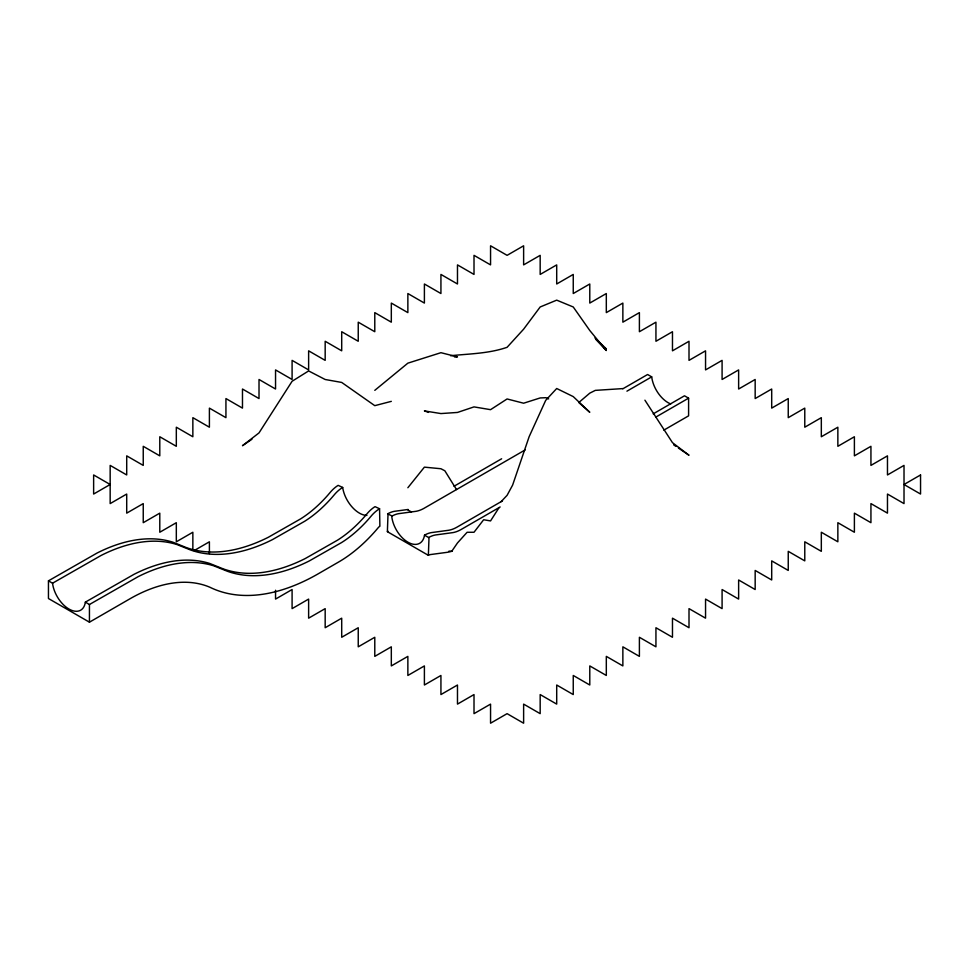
<?xml version="1.0" encoding="UTF-8"?>
<svg xmlns="http://www.w3.org/2000/svg" width="969" height="969" viewBox="0 0 969 969"><rect width="100%" height="100%" fill="white"/><g stroke="black" fill="none" stroke-linecap="round" stroke-linejoin="round"><path stroke-width="1.45" d="M452.317 551.119A57.135 32.982 -60 0 1 446.745 552.378L430.502 554.559A8.442 4.881 -60 0 0 428.371 555.334L387.382 531.678L388.024 513.631A30.1 17.381 -60 0 1 394.395 511.317L408.179 509.464M428.371 555.334L429.013 537.298A30.1 17.381 -60 0 1 435.384 534.985L452.911 532.611A35.368 20.422 -60 0 0 460.663 529.764L500.149 506.969M499.083 507.574L490.556 520.91L483.64 519.747L474.011 532.26L467.094 532.296L457.477 542.955L451.748 551.288L448.962 551.119M407.864 487.734L424.398 467.143L440.931 468.742L444.844 470.777L456.508 489.563M501.058 501.712L507.09 495.329L512.613 485.118L529.147 436.668L545.692 400.367L556.703 388.508L573.248 396.6L589.782 412.273L578.772 402.547L589.782 393.148L595.305 390.374L622.861 388.593M374.785 390.35L407.864 363.157L440.931 352.692L457.477 356.883L454.473 356.943M251.928 439.272L242.48 445.704L259.014 432.901L292.093 381.265L308.627 370.933L325.172 379.497L341.706 382.44L374.785 405.66L391.319 401.36M366.912 515.387A23.438 13.251 59 0 1 342.687 487.455L342.239 487.722A26.635 15.371 -60 0 0 338.508 490.484L337.781 491.126A26.635 15.371 -60 0 0 334.971 493.984L332.222 497.194A97.275 56.166 -60 0 1 304.593 521.322L272.531 539.576A204.144 117.867 -60 0 1 190.324 549.895L176.879 544.517A194.175 112.101 -60 0 0 101.127 555.443L52.544 583.205L48.45 580.843L48.45 598.515L89.439 622.183L129.81 598.878A172.518 99.601 -60 0 1 210.043 587.311A225.801 130.367 -60 0 0 318.389 573.709L338.605 562.032A118.933 68.666 -60 0 0 375.899 530.418L378.249 527.657A4.893 2.822 -60 0 1 379.024 526.87L379.049 526.857A4.978 2.871 -60 0 1 379.884 526.252L379.569 508.761L375.027 506.654A26.635 15.371 -60 0 0 371.297 509.415L370.57 510.057A26.635 15.371 -60 0 0 367.76 512.916L365.01 516.126A97.275 56.166 -60 0 1 337.382 540.254L305.32 558.507A204.144 117.867 -60 0 1 223.112 568.827L209.679 563.449A194.175 112.101 -60 0 0 133.916 574.375L85.345 602.137A23.438 13.53 60 0 1 68.944 609.029A23.438 13.53 60 0 1 52.544 583.205M379.569 508.761L379.133 509.028A26.635 15.371 -60 0 0 375.403 511.777L374.676 512.431A26.635 15.371 -60 0 0 371.854 515.278L369.116 518.5A97.275 56.166 -60 0 1 341.476 542.616L309.426 560.869A204.144 117.867 -60 0 1 227.206 571.201L213.774 565.823A194.175 112.101 -60 0 0 138.01 576.737L89.439 604.511L85.345 602.137M48.45 580.843L97.021 553.069A194.175 112.101 -60 0 1 172.785 542.155L186.218 547.533A204.144 117.867 -60 0 0 268.437 537.214L300.487 518.96A97.275 56.166 -60 0 0 328.128 494.832L330.865 491.622A26.635 15.371 -60 0 1 333.687 488.764L334.414 488.122A26.635 15.371 -60 0 1 338.145 485.36L342.687 487.455M194.127 550.61L209.401 541.792L209.401 553.541M454.013 486.268L501.639 458.773M622.837 388.799L647.607 374.506L651.701 376.868A23.438 13.53 60 0 0 670.718 403.952M525.259 449.87L423.78 508.459A35.368 20.422 -60 0 1 416.028 511.305L398.489 513.691A30.1 17.381 -60 0 0 392.13 516.005L387.612 513.861M626.931 391.173L651.701 376.868M502.487 500.876L456.569 527.39A35.368 20.422 -60 0 1 448.817 530.237L431.29 532.623A30.1 17.381 -60 0 0 424.919 534.936L424.507 535.167A23.438 13.736 60.8 0 1 407.888 542.168A23.438 13.736 60.8 0 1 391.718 516.235M653.203 413.86L684.489 395.8L688.596 398.162L688.596 415.846L663.826 430.139M656.001 416.985L688.596 398.162M450.585 355.72C469.529 353.758 488.824 353.624 507.09 347.302L523.623 329.181L540.169 306.979L556.703 300.148L573.248 306.979L589.782 330.49L606.315 350.548L595.983 339.574M411.474 511.935L407.864 510.009M428.528 412.406L424.398 410.904L440.931 413.569L457.477 412.443L474.011 406.895L490.556 409.669L507.09 398.962L523.623 403.213L540.169 397.944L545.971 397.702L548.66 398.901M603.772 347.629L606.315 348.888L594.954 337.951M424.507 535.167L428.601 537.529M673.661 444.832L676.023 446.43M678.385 448.041L689.007 455.248L672.474 442.663L644.918 400.185M275.547 590.266L275.547 599.084L292.093 589.527L292.093 608.629L308.627 599.084L308.627 618.174L325.172 608.629L325.172 627.73L341.706 618.174L341.706 637.275L358.239 627.73L358.239 646.82L374.785 637.275L374.785 656.376L391.319 646.82L391.319 665.921L407.864 656.376L407.864 675.466L424.398 665.921L424.398 685.01L440.931 675.466L440.931 694.567L457.477 685.01L457.477 704.112L474.011 694.567L474.011 713.656L490.556 704.112L490.556 723.213L507.09 713.656L523.623 723.213L523.623 704.112L540.169 713.656L540.169 694.567L556.703 704.112L556.703 685.01L573.248 694.567L573.248 675.466L589.782 685.01L589.782 665.921L606.315 675.466L606.315 656.376L622.861 665.921L622.861 646.82L639.395 656.376L639.395 637.275L655.94 646.82L655.94 627.73L672.474 637.275L672.474 618.174L689.007 627.73L689.007 608.629L705.553 618.174L705.553 599.084L722.087 608.629L722.087 589.527L738.632 599.084L738.632 579.983L755.166 589.527L755.166 570.438L771.699 579.983L771.699 560.881L788.245 570.438L788.245 551.337L804.779 560.881L804.779 541.792L821.324 551.337L821.324 532.247L837.858 541.792L837.858 522.691L854.392 532.247L854.392 513.146L870.937 522.691L870.937 503.601L887.471 513.146L887.471 494.045L904.016 503.601L904.016 465.399L887.471 474.955L887.471 455.854L870.937 465.399L870.937 446.309L854.392 455.854L854.392 436.753L837.858 446.309L837.858 427.208L821.324 436.753L821.324 417.663L804.779 427.208L804.779 408.119L788.245 417.663L788.245 398.562L771.699 408.119L771.699 389.017L755.166 398.562L755.166 379.473L738.632 389.017L738.632 369.916L722.087 379.473L722.087 360.371L705.553 369.916L705.553 350.826L689.007 360.371L689.007 341.27L672.474 350.826L672.474 331.725L655.94 341.27L655.94 322.18L639.395 331.725L639.395 312.624L622.861 322.18L622.861 303.079L606.315 312.624L606.315 293.534L589.782 303.079L589.782 283.99L573.248 293.534L573.248 274.433L556.703 283.99L556.703 264.888L540.169 274.433L540.169 255.344L523.623 264.888L523.623 245.787L507.09 255.344L490.556 245.787L490.556 264.888L474.011 255.344L474.011 274.433L457.477 264.888L457.477 283.99L440.931 274.433L440.931 293.534L424.398 283.99L424.398 303.079L407.864 293.534L407.864 312.624L391.319 303.079L391.319 322.18L374.785 312.624L374.785 331.725L358.239 322.18L358.239 341.27L341.706 331.725L341.706 350.826L325.172 341.27L325.172 360.371L308.627 350.826L308.627 369.916L292.093 360.371L292.093 379.473L275.547 369.916L275.547 389.017L259.014 379.473L259.014 398.562L242.48 389.017L242.48 408.119L225.934 398.562L225.934 417.663L209.401 408.119L209.401 427.208L192.855 417.663L192.855 436.753L176.322 427.208L176.322 446.309L159.788 436.753L159.788 455.854L143.242 446.309L143.242 465.399L126.709 455.854L126.709 474.955L110.163 465.399L110.163 503.601L126.709 494.045L126.709 513.146L143.242 503.601L143.242 522.691L159.788 513.146L159.788 532.247L176.322 522.691L176.322 541.792L192.855 532.247L192.855 549.871M89.439 604.511L89.439 622.183M387.382 531.678A8.442 4.881 -60 0 1 388.109 531.303M110.163 484.5L93.63 494.045L93.63 474.955L110.163 484.5M920.55 474.955L904.016 484.5L920.55 494.045L920.55 474.955"/></g></svg>
